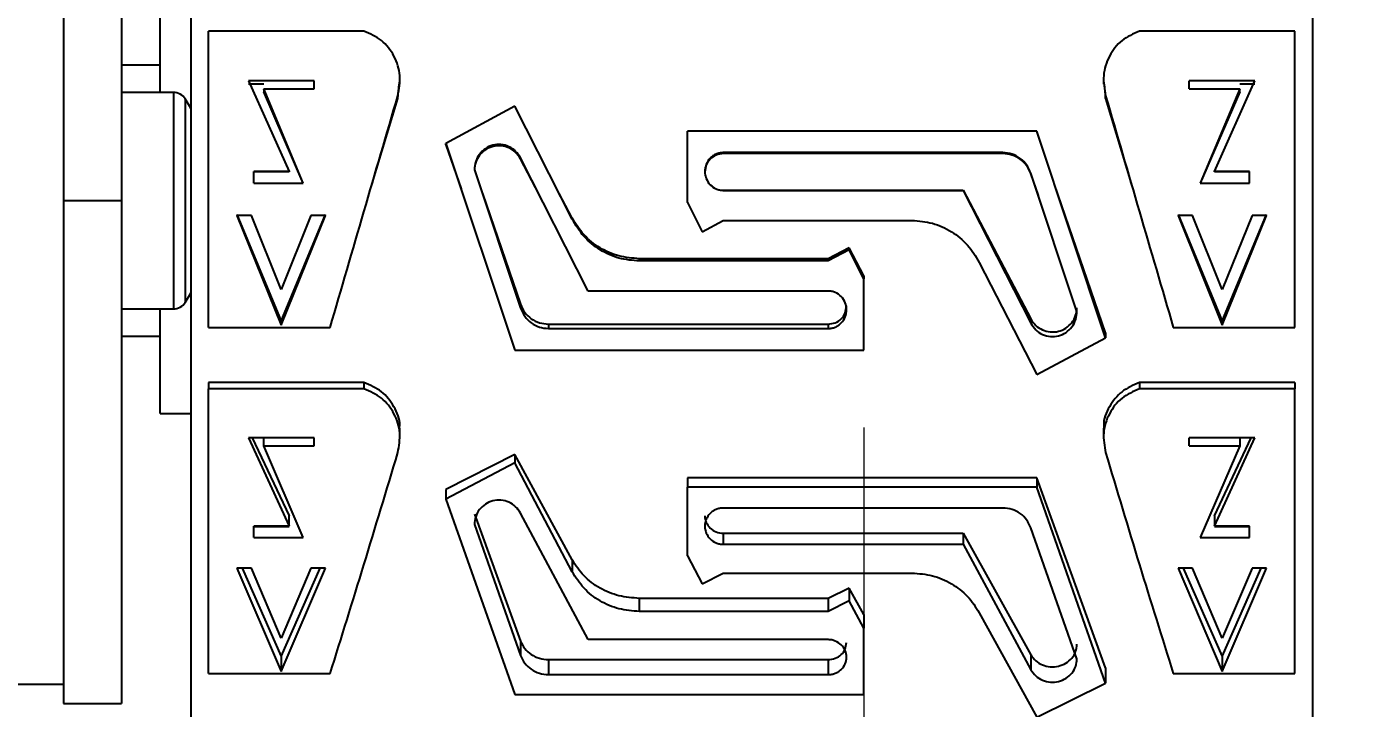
# Model space of a CAD drawing. Header units: millimetres. Extents: x 53 to 376, y 29 to 265.
# Drawn here: x 335.45 to 352.63, y 210.75 to 219.56 of the extents above; entities that cross this region are included whole.
import ezdxf

# ---------------------------------------------------------------- set-up
doc = ezdxf.new("R2010")
doc.units = ezdxf.units.MM
doc.styles.add('SLDTEXTSTYLE0', font='TXT', dxfattribs={"width": 0.75})
doc.dimstyles.new('SLDDIMSTYLE0', dxfattribs={"dimtxt": 3.5, "dimasz": 3.302, "dimexe": 0, "dimexo": 0.0625, "dimgap": 0.875, "dimtad": 1, "dimlfac": 2, "dimrnd": 1e-09, "dimzin": 4, "dimdsep": 46, "dimtxsty": 'SLDTEXTSTYLE0', "dimsah": 1, "dimcen": 0.09, "dimadec": 0, "dimazin": 1, "dimtfac": 1, "dimtofl": 0, "dimtmove": 0, "dimatfit": 3, "dimfxl": 0, "dimfrac": 2, "dimtolj": 1, "dimtzin": 12, "dimarcsym": 0})
doc.dimstyles.new('SLDDIMSTYLE1', dxfattribs={"dimtxt": 3.5, "dimasz": 3.302, "dimexe": 0, "dimexo": 0.0625, "dimgap": 0.875, "dimtad": 1, "dimlfac": 2, "dimrnd": 1e-09, "dimzin": 12, "dimdsep": 46, "dimtxsty": 'SLDTEXTSTYLE0', "dimsah": 1, "dimcen": 0.09, "dimadec": 0, "dimazin": 3, "dimtfac": 1, "dimtofl": 0, "dimtmove": 0, "dimatfit": 3, "dimfxl": 0, "dimfrac": 2, "dimtolj": 1, "dimtzin": 12, "dimarcsym": 0})

# ---------------------------------------------------------------- blocks, each defined once
blk = doc.blocks.new('_D_3')
at = {"color": 7, "linetype": 'Continuous', "lineweight": 0}
for p, q in [((336.78, 249.812), (375.075, 249.812)), ((374.075, 249.812), (374.075, 201.263)), ((352.847, 201.263), (375.075, 201.263))]:
    blk.add_line(p, q, dxfattribs=at)
at = {"color": 7, "linetype": 'Continuous', "lineweight": 18}
for points in [[(374.075, 249.812), (373.567, 246.51), (374.583, 246.51)], [(374.075, 201.263), (374.583, 204.565), (373.567, 204.565)]]:
    blk.add_solid(points, dxfattribs=at)
at = {"color": 7, "linetype": 'Continuous', "lineweight": 18, "insert": (369.563, 228.424), "char_height": 3.5, "attachment_point": 1, "rotation": 90, "style": 'SLDTEXTSTYLE0'}
blk.add_mtext('97.10', dxfattribs=at)
blk = doc.blocks.new('_D_4')
at = {"color": 7, "linetype": 'Continuous', "lineweight": 0}
for p, q in [((346.276, 214.381), (346.276, 182.689)), ((252.567, 213.603), (252.567, 182.689)), ((252.567, 183.689), (346.276, 183.689))]:
    blk.add_line(p, q, dxfattribs=at)
at = {"color": 7, "linetype": 'Continuous', "lineweight": 18}
for points in [[(252.567, 183.689), (255.869, 183.181), (255.869, 184.197)], [(346.276, 183.689), (342.974, 184.197), (342.974, 183.181)]]:
    blk.add_solid(points, dxfattribs=at)
at = {"color": 7, "linetype": 'Continuous', "lineweight": 18, "insert": (287.76, 188.2), "char_height": 3.5, "attachment_point": 1, "style": 'SLDTEXTSTYLE0'}
blk.add_mtext('187.42', dxfattribs=at)

msp = doc.modelspace()

# ---------------------------------------------------------------- linework, layer by layer
at = {"color": 7, "linetype": 'Continuous', "lineweight": 25}
for p, q in [((337.5745, 233.256), (337.5745, 201.756)), ((352.0745, 233.256), (352.0745, 201.756)), ((336.6745, 227.3116), (336.6745, 217.3116)), ((335.9245, 226.5616), (335.9245, 217.3116)), ((337.1745, 218.9083), (337.1745, 220.0618)), ((337.8016, 215.6737), (337.8016, 219.5033)), ((339.8113, 219.5033), (337.8016, 219.5033)), ((351.8475, 219.5033), (349.8377, 219.5033)), ((351.8475, 215.6737), (351.8475, 219.5033)), ((337.1745, 219.0616), (336.6745, 219.0616)), ((337.1745, 218.7116), (337.1745, 218.9083)), ((339.1692, 218.8612), (338.32, 218.8612)), ((338.32, 218.8612), (338.8422, 217.6888)), ((338.5151, 218.8195), (338.32, 218.8195)), ((339.0268, 217.5381), (338.5151, 218.7585)), ((338.5151, 218.7585), (339.1692, 218.7585)), ((338.5151, 218.7585), (338.5151, 218.7199)), ((339.1692, 218.7585), (339.1692, 218.8612)), ((340.2487, 218.6318), (340.2669, 218.8197)), ((340.2765, 218.8186), (340.2765, 218.8603)), ((349.3726, 218.8604), (349.3726, 218.8187)), ((349.3822, 218.8197), (349.4004, 218.6318)), ((350.4799, 218.7585), (350.4799, 218.8612)), ((351.3291, 218.8612), (350.4799, 218.8612)), ((350.4799, 218.7585), (351.134, 218.7585)), ((351.134, 218.7585), (350.6223, 217.5381)), ((350.8069, 217.6888), (351.3291, 218.8612)), ((351.3291, 218.8195), (351.134, 218.8195)), ((351.134, 218.7199), (351.134, 218.7585)), ((337.3479, 218.7116), (336.6745, 218.7116)), ((339.0268, 217.5371), (338.5151, 218.7199)), ((339.905, 217.4904), (340.2487, 218.6318)), ((340.2487, 218.6318), (340.2487, 218.6675)), ((349.4004, 218.6318), (349.4004, 218.6675)), ((349.4004, 218.6318), (349.7441, 217.4904)), ((351.134, 218.7199), (350.6223, 217.5371)), ((341.7597, 218.5328), (340.869, 218.0513)), ((342.5018, 217.0739), (341.7597, 218.5328)), ((343.9937, 217.2874), (343.9937, 218.212)), ((348.5097, 218.212), (343.9937, 218.212)), ((349.4004, 215.5406), (348.5097, 218.212)), ((340.869, 218.0513), (341.7597, 215.3811)), ((340.869, 218.0346), (340.869, 218.0513)), ((340.869, 218.0346), (341.0659, 217.4626)), ((348.0725, 217.9325), (344.4558, 217.9325)), ((344.4558, 217.9194), (344.4558, 217.9325)), ((348.0725, 217.9194), (344.4558, 217.9194)), ((348.0725, 217.9194), (348.0725, 217.9325)), ((341.2394, 217.7119), (341.8353, 215.9235)), ((342.7104, 216.1438), (341.8353, 217.8634)), ((341.8353, 217.8524), (341.8353, 217.8634)), ((342.0307, 217.4803), (341.8353, 217.8524)), ((338.3885, 217.5381), (338.3885, 217.6888)), ((338.8422, 217.6888), (338.3885, 217.6888)), ((338.8422, 217.6831), (338.3885, 217.6831)), ((338.3885, 217.5381), (339.0268, 217.5381)), ((338.8422, 217.6888), (338.8422, 217.6831)), ((349.0301, 215.878), (348.4341, 217.6662)), ((348.4341, 217.6612), (348.4341, 217.6662)), ((348.531, 217.3795), (348.4341, 217.6612)), ((350.6223, 217.5381), (351.2606, 217.5381)), ((351.2606, 217.6888), (350.8069, 217.6888)), ((350.8069, 217.6831), (350.8069, 217.6888)), ((351.2606, 217.6831), (350.8069, 217.6831)), ((351.2606, 217.5381), (351.2606, 217.6888)), ((341.3433, 217.4032), (341.8353, 215.9722)), ((342.5018, 217.0872), (342.2915, 217.4879)), ((344.4558, 217.4469), (347.559, 217.4469)), ((344.4558, 217.4469), (344.4558, 217.445)), ((344.4558, 217.445), (347.559, 217.445)), ((347.559, 217.4469), (348.4341, 215.7821)), ((347.559, 217.4469), (347.559, 217.445)), ((347.559, 217.445), (348.4341, 215.7274)), ((349.4004, 215.6011), (348.7405, 217.5193)), ((336.6745, 217.3116), (335.9245, 217.3116)), ((335.9245, 217.3116), (335.9245, 210.8116)), ((336.6745, 217.3116), (336.6745, 210.8116)), ((343.9937, 217.2874), (344.1856, 216.9099)), ((338.1687, 217.1329), (338.7405, 215.7559)), ((338.1687, 217.1211), (338.7405, 215.7004)), ((338.3553, 217.1211), (338.1687, 217.1211)), ((338.7405, 216.1631), (338.3553, 217.1211)), ((338.7405, 215.7559), (339.3124, 217.1329)), ((338.7405, 215.7004), (339.3124, 217.1211)), ((339.1257, 217.1211), (338.7405, 216.1631)), ((339.3124, 217.1211), (339.1257, 217.1211)), ((342.5018, 217.0872), (342.5018, 217.0739)), ((344.1856, 216.9099), (344.4558, 217.0561)), ((344.4558, 217.0561), (346.8979, 217.0561)), ((350.3367, 217.1329), (350.9086, 215.7559)), ((350.5234, 217.1211), (350.3367, 217.1211)), ((350.3367, 217.1211), (350.9086, 215.7004)), ((350.9086, 216.1631), (350.5234, 217.1211)), ((350.9086, 215.7559), (351.4804, 217.1329)), ((350.9086, 215.7004), (351.4804, 217.1211)), ((351.2938, 217.1211), (350.9086, 216.1631)), ((351.4804, 217.1211), (351.2938, 217.1211)), ((346.0838, 216.7033), (345.8136, 216.5618)), ((346.0838, 216.6778), (345.8136, 216.5318)), ((346.2757, 216.338), (346.0838, 216.7033)), ((346.0838, 216.7033), (346.0838, 216.6778)), ((346.2757, 216.301), (346.0838, 216.6778)), ((345.8136, 216.5618), (343.3715, 216.5618)), ((343.3715, 216.5618), (343.3715, 216.5318)), ((345.8136, 216.5318), (343.3715, 216.5318)), ((345.8136, 216.5618), (345.8136, 216.5318)), ((347.7676, 216.514), (348.5097, 215.063)), ((346.2757, 216.338), (346.2757, 216.301)), ((346.2757, 215.3811), (346.2757, 216.301)), ((345.8136, 216.1438), (342.7104, 216.1438)), ((336.6745, 215.9116), (337.3479, 215.9116)), ((337.1745, 214.5618), (337.1745, 215.9116)), ((341.8353, 215.9722), (341.8353, 215.9235)), ((337.8016, 215.6737), (339.374, 215.6737)), ((338.7405, 215.7559), (338.7405, 215.7004)), ((342.1969, 215.7155), (345.8136, 215.7155)), ((342.1969, 215.7155), (342.1969, 215.6587)), ((342.1969, 215.6587), (345.8136, 215.6587)), ((345.8136, 215.7155), (345.8136, 215.6587)), ((348.4341, 215.7821), (348.4341, 215.7274)), ((350.2751, 215.6737), (351.8475, 215.6737)), ((350.9086, 215.7559), (350.9086, 215.7004)), ((336.6745, 215.5616), (337.1745, 215.5616)), ((348.5097, 215.063), (349.4004, 215.5406)), ((349.4004, 215.6011), (349.4004, 215.5406)), ((341.7597, 215.3811), (346.2757, 215.3811)), ((339.8113, 214.9597), (337.8016, 214.9597)), ((337.8016, 214.9597), (337.8016, 214.8789)), ((339.8113, 214.9597), (339.8113, 214.8789)), ((351.8475, 214.9597), (349.8377, 214.9597)), ((349.8377, 214.9597), (349.8377, 214.8789)), ((351.8475, 214.9597), (351.8475, 214.8789)), ((337.8016, 211.199), (337.8016, 214.8789)), ((339.8113, 214.8789), (337.8016, 214.8789)), ((351.8475, 214.8789), (349.8377, 214.8789)), ((351.8475, 211.199), (351.8475, 214.8789)), ((337.1745, 214.5618), (337.5745, 214.5618)), ((340.2759, 214.2705), (340.276, 214.37)), ((349.3731, 214.3701), (349.3731, 214.2706)), ((339.1692, 214.2441), (338.32, 214.2441)), ((338.32, 214.2441), (338.8422, 213.1035)), ((338.3674, 214.2441), (338.8422, 213.239)), ((338.5151, 214.1432), (338.5151, 214.2467)), ((339.0268, 212.9586), (338.5151, 214.1432)), ((338.5151, 214.1432), (339.1692, 214.1432)), ((339.1692, 214.1432), (339.1692, 214.2441)), ((350.4799, 214.1432), (350.4799, 214.2441)), ((351.3291, 214.2441), (350.4799, 214.2441)), ((350.4799, 214.1432), (351.134, 214.1432)), ((351.134, 214.1432), (350.6223, 212.9586)), ((350.8069, 213.1035), (351.3291, 214.2441)), ((350.8069, 213.239), (351.2817, 214.2441)), ((351.134, 214.2467), (351.134, 214.1432)), ((341.7597, 214.0324), (340.869, 213.5784)), ((341.7597, 213.9222), (340.869, 213.4537)), ((342.5018, 212.6684), (341.7597, 214.0324)), ((341.7597, 214.0324), (341.7597, 213.9222)), ((342.5018, 212.5148), (341.7597, 213.9222)), ((340.869, 213.5784), (340.869, 213.4537)), ((348.5097, 213.7295), (343.9937, 213.7295)), ((343.9937, 213.7295), (343.9937, 213.6096)), ((343.9937, 212.7185), (343.9937, 213.6096)), ((348.5097, 213.6096), (343.9937, 213.6096)), ((349.4004, 211.2735), (348.5097, 213.7295)), ((348.5097, 213.7295), (348.5097, 213.6096)), ((349.4004, 211.0757), (348.5097, 213.6096)), ((340.869, 213.4537), (341.7597, 210.9283)), ((338.8422, 213.1035), (338.8422, 213.239)), ((341.2394, 213.2606), (341.8353, 211.6182)), ((342.7104, 211.6369), (341.8353, 213.2719)), ((348.0725, 213.3386), (344.4558, 213.3386)), ((350.8069, 213.239), (350.8069, 213.1035)), ((338.3885, 212.9586), (338.3885, 213.1035)), ((338.8422, 213.1035), (338.3885, 213.1035)), ((338.3885, 213.0986), (338.8422, 213.0986)), ((341.2394, 213.1258), (341.8353, 211.4312)), ((349.0301, 211.3888), (348.4341, 213.0818)), ((351.2606, 213.1035), (350.8069, 213.1035)), ((350.8069, 213.0986), (351.2606, 213.0986)), ((351.2606, 212.9586), (351.2606, 213.1035)), ((338.3885, 212.9586), (339.0268, 212.9586)), ((344.4558, 213.012), (344.4558, 212.8693)), ((344.4558, 213.012), (347.559, 213.012)), ((347.559, 213.012), (348.4341, 211.4413)), ((347.559, 213.012), (347.559, 212.8693)), ((350.6223, 212.9586), (351.2606, 212.9586)), ((343.9937, 212.7185), (344.1856, 212.359)), ((344.4558, 212.8693), (347.559, 212.8693)), ((347.559, 212.8693), (348.4341, 211.2487)), ((338.1687, 212.5598), (338.7405, 211.2237)), ((338.3553, 212.5598), (338.1687, 212.5598)), ((338.2359, 212.5598), (338.7405, 211.417)), ((338.7405, 211.655), (338.3553, 212.5598)), ((338.7405, 211.2237), (339.3124, 212.5598)), ((339.1257, 212.5598), (338.7405, 211.655)), ((338.7405, 211.417), (339.2452, 212.5598)), ((339.3124, 212.5598), (339.1257, 212.5598)), ((342.5018, 212.6684), (342.5018, 212.5148)), ((350.5234, 212.5598), (350.3367, 212.5598)), ((350.3367, 212.5598), (350.9086, 211.2237)), ((350.4039, 212.5598), (350.9086, 211.417)), ((350.9086, 211.655), (350.5234, 212.5598)), ((350.9086, 211.2237), (351.4804, 212.5598)), ((351.2938, 212.5598), (350.9086, 211.655)), ((350.9086, 211.417), (351.4132, 212.5598)), ((351.4804, 212.5598), (351.2938, 212.5598)), ((344.1856, 212.359), (344.4558, 212.4979)), ((344.4558, 212.4979), (346.8979, 212.4979)), ((346.0838, 212.3042), (345.8136, 212.1707)), ((346.2757, 211.9603), (346.0838, 212.3042)), ((346.0838, 212.3042), (346.0838, 212.1391)), ((345.8136, 212.1707), (343.3715, 212.1707)), ((343.3715, 212.1707), (343.3715, 212.0013)), ((345.8136, 212.1707), (345.8136, 212.0013)), ((346.0838, 212.1391), (345.8136, 212.0013)), ((346.2757, 211.7842), (346.0838, 212.1391)), ((345.8136, 212.0013), (343.3715, 212.0013)), ((346.2757, 211.9603), (346.2757, 211.7842)), ((347.7676, 211.9846), (348.5097, 210.6359)), ((346.2757, 210.9283), (346.2757, 211.7842)), ((341.8353, 211.6182), (341.8353, 211.4312)), ((345.8136, 211.6369), (342.7104, 211.6369)), ((338.7405, 211.417), (338.7405, 211.2237)), ((342.1969, 211.3795), (345.8136, 211.3795)), ((342.1969, 211.3795), (342.1969, 211.185)), ((345.8136, 211.3795), (345.8136, 211.185)), ((348.4341, 211.4413), (348.4341, 211.2487)), ((350.9086, 211.417), (350.9086, 211.2237)), ((337.8016, 211.199), (339.374, 211.199)), ((342.1969, 211.185), (345.8136, 211.185)), ((349.4004, 211.2735), (349.4004, 211.0757)), ((350.2751, 211.199), (351.8475, 211.199)), ((325.4245, 211.0616), (335.9245, 211.0616)), ((348.5097, 210.6359), (349.4004, 211.0757)), ((341.7597, 210.9283), (346.2757, 210.9283)), ((335.9245, 210.8116), (336.6745, 210.8116))]:
    msp.add_line(p, q, dxfattribs=at)
at = {"color": 8, "linetype": 'Continuous', "lineweight": 25}
for p, q in [((337.3479, 218.7116), (337.3479, 216.3655)), ((337.501, 218.6263), (337.501, 216.4232)), ((337.3479, 216.3655), (337.3479, 215.9116)), ((337.501, 216.4232), (337.501, 215.9969))]:
    msp.add_line(p, q, dxfattribs=at)
at = {"color": 7, "linetype": 'Continuous', "lineweight": 25, "flags": 128}
for points in [[(337.5745, 218.499), (337.5708, 218.506), (337.501, 218.6263)], [(337.501, 215.9969), (337.5708, 216.1172), (337.5745, 216.1242)]]:
    msp.add_lwpolyline(points, dxfattribs=at)
at = {"color": 7, "linetype": 'Continuous', "lineweight": 25}
for centre, start, end in [((337.3479, 218.5316), 31.7263, 90), ((337.3479, 216.0916), 270, 328.2737)]:
    msp.add_arc(centre, 0.18, start, end, dxfattribs=at)
for points, knots in [([(340.2487, 218.6675), (340.264, 218.7547), (340.2945, 218.929), (340.2126, 219.1851), (340.0502, 219.3976), (339.8906, 219.4682), (339.8113, 219.5033)], [0, 0, 0, 0, 0.2523968, 0.5042094, 0.7535649, 1, 1, 1, 1]), ([(349.8377, 219.5033), (349.7584, 219.4682), (349.5989, 219.3976), (349.4365, 219.1851), (349.3546, 218.929), (349.3851, 218.7547), (349.4004, 218.6675)], [0, 0, 0, 0, 0.2464348, 0.4957899, 0.7476032, 1, 1, 1, 1]), ([(339.374, 215.6737), (339.5198, 216.172), (339.8113, 217.1685), (340.1029, 218.1678), (340.2487, 218.6675)], [0, 0, 0, 0, 0.5000001, 1, 1, 1, 1]), ([(349.4004, 218.6675), (349.5462, 218.1678), (349.8377, 217.1685), (350.1293, 216.172), (350.2751, 215.6737)], [0, 0, 0, 0, 0.4999999, 1, 1, 1, 1]), ([(341.8353, 217.8634), (341.8162, 217.8936), (341.7779, 217.9538), (341.6874, 218.0146), (341.5835, 218.0429), (341.4757, 218.0338), (341.3775, 217.9888), (341.3004, 217.914), (341.2492, 217.8182), (341.2426, 217.7474), (341.2394, 217.7119)], [0, 0, 0, 0, 0.1253827, 0.2504264, 0.3754314, 0.5003876, 0.6252946, 0.7501882, 0.8750783, 1, 1, 1, 1]), ([(341.8353, 217.8524), (341.816, 217.8819), (341.7773, 217.9407), (341.687, 217.999), (341.5845, 218.0262), (341.4782, 218.0181), (341.3804, 217.9758), (341.3024, 217.9041), (341.2496, 217.8106), (341.2428, 217.7406), (341.2394, 217.7056)], [0, 0, 0, 0, 0.1253301, 0.2502855, 0.3752384, 0.5002021, 0.6251535, 0.7501131, 0.8750543, 1, 1, 1, 1]), ([(344.4558, 217.9325), (344.44, 217.9315), (344.4086, 217.9296), (344.3635, 217.9146), (344.3221, 217.8918), (344.2745, 217.8506), (344.2314, 217.783), (344.2136, 217.6889), (344.2314, 217.5947), (344.2827, 217.5135), (344.3486, 217.4677), (344.4086, 217.4479), (344.44, 217.446), (344.4558, 217.445)], [0, 0, 0, 0, 0.0628577, 0.1254666, 0.1879464, 0.2507856, 0.375448, 0.5001627, 0.6249393, 0.7497259, 0.8744831, 0.9372482, 1, 1, 1, 1]), ([(344.4558, 217.9194), (344.4248, 217.9158), (344.3629, 217.9086), (344.2847, 217.854), (344.2301, 217.7759), (344.2231, 217.714), (344.2195, 217.6831)], [0, 0, 0, 0, 0.2502481, 0.5002525, 0.7501753, 1, 1, 1, 1]), ([(348.4341, 217.6662), (348.4181, 217.7032), (348.3861, 217.777), (348.2994, 217.8626), (348.1923, 217.9211), (348.1124, 217.9287), (348.0725, 217.9325)], [0, 0, 0, 0, 0.2509155, 0.5007371, 0.7503873, 1, 1, 1, 1]), ([(348.4341, 217.6612), (348.4178, 217.6976), (348.3852, 217.7701), (348.2976, 217.8529), (348.1909, 217.9086), (348.112, 217.9158), (348.0725, 217.9194)], [0, 0, 0, 0, 0.2509896, 0.5007645, 0.7503872, 1, 1, 1, 1]), ([(344.2887, 217.5161), (344.3131, 217.4963), (344.3619, 217.4566), (344.4245, 217.4501), (344.4558, 217.4469)], [0, 0, 0, 0, 0.4997407, 1, 1, 1, 1]), ([(343.3715, 216.5618), (343.2824, 216.5688), (343.1043, 216.5827), (342.8578, 216.6941), (342.6445, 216.8604), (342.5493, 217.0116), (342.5018, 217.0872)], [0, 0, 0, 0, 0.2500013, 0.4999992, 0.7500012, 1, 1, 1, 1]), ([(343.3715, 216.5318), (343.2824, 216.539), (343.1037, 216.5535), (342.8569, 216.6689), (342.6437, 216.8408), (342.5492, 216.996), (342.5018, 217.0739)], [0, 0, 0, 0, 0.2477042, 0.4965115, 0.7472043, 1, 1, 1, 1]), ([(346.8979, 217.0561), (346.9871, 217.0488), (347.1658, 217.0343), (347.4125, 216.9188), (347.6257, 216.7468), (347.7202, 216.5918), (347.7676, 216.514)], [0, 0, 0, 0, 0.2477042, 0.4965143, 0.7472049, 1, 1, 1, 1]), ([(345.8136, 215.6587), (345.8294, 215.6596), (345.8608, 215.6616), (345.9059, 215.6764), (345.9473, 215.6992), (345.995, 215.74), (346.0381, 215.8073), (346.0558, 215.901), (346.0381, 215.9947), (345.9867, 216.0756), (345.9208, 216.1212), (345.8608, 216.141), (345.8294, 216.1429), (345.8136, 216.1438)], [0, 0, 0, 0, 0.06285764, 0.12546647, 0.18794676, 0.25078609, 0.37544825, 0.50016303, 0.62493874, 0.74972586, 0.87448346, 0.93724814, 1, 1, 1, 1]), ([(341.8353, 215.9722), (341.8516, 215.9361), (341.8842, 215.8639), (341.9719, 215.7816), (342.0785, 215.7262), (342.1575, 215.7191), (342.1969, 215.7155)], [0, 0, 0, 0, 0.2509879, 0.5007636, 0.7503871, 1, 1, 1, 1]), ([(341.8353, 215.9235), (341.8513, 215.8867), (341.8833, 215.8133), (341.97, 215.7281), (342.0771, 215.67), (342.157, 215.6624), (342.1969, 215.6587)], [0, 0, 0, 0, 0.2509147, 0.5007365, 0.7503868, 1, 1, 1, 1]), ([(345.8136, 215.7155), (345.8446, 215.7191), (345.9065, 215.7263), (345.9847, 215.7804), (346.0393, 215.8581), (346.0464, 215.9197), (346.0499, 215.9505)], [0, 0, 0, 0, 0.250257, 0.5002543, 0.7501773, 1, 1, 1, 1]), ([(348.4341, 215.7821), (348.4534, 215.7528), (348.4921, 215.6943), (348.5824, 215.6364), (348.6849, 215.6094), (348.7912, 215.6174), (348.889, 215.6594), (348.9671, 215.7307), (349.0199, 215.8237), (349.0267, 215.8933), (349.0301, 215.9281)], [0, 0, 0, 0, 0.1253304, 0.2502853, 0.3752381, 0.5002017, 0.6251527, 0.7501123, 0.8750542, 1, 1, 1, 1]), ([(348.4341, 215.7274), (348.4532, 215.6974), (348.4915, 215.6375), (348.582, 215.577), (348.6859, 215.5489), (348.7937, 215.558), (348.8919, 215.6027), (348.969, 215.6771), (349.0203, 215.7722), (349.0268, 215.8427), (349.0301, 215.878)], [0, 0, 0, 0, 0.1253828, 0.2504262, 0.3754314, 0.5003876, 0.6252945, 0.7501887, 0.8750778, 1, 1, 1, 1]), ([(340.2694, 214.3709), (340.271, 214.3834), (340.2826, 214.4789), (340.2073, 214.6549), (340.05, 214.8589), (339.8909, 214.9261), (339.8113, 214.9597)], [0, 0, 0, 0, 0.04823382, 0.36548739, 0.6827433, 1, 1, 1, 1]), ([(349.8377, 214.9597), (349.7582, 214.9261), (349.5991, 214.8589), (349.4418, 214.6549), (349.3664, 214.4789), (349.3781, 214.3835), (349.3796, 214.3709)], [0, 0, 0, 0, 0.3172949, 0.634589, 0.95188212, 1, 1, 1, 1]), ([(340.2487, 214.054), (340.264, 214.1396), (340.2945, 214.3106), (340.2126, 214.5633), (340.0502, 214.7739), (339.8906, 214.844), (339.8113, 214.8789)], [0, 0, 0, 0, 0.2523972, 0.5042095, 0.7535652, 1, 1, 1, 1]), ([(349.8377, 214.8789), (349.7584, 214.844), (349.5989, 214.7739), (349.4365, 214.5633), (349.3546, 214.3106), (349.3851, 214.1396), (349.4004, 214.054)], [0, 0, 0, 0, 0.2464345, 0.4957898, 0.7476028, 1, 1, 1, 1]), ([(339.374, 211.199), (339.5198, 211.6644), (339.8113, 212.5952), (340.1029, 213.5677), (340.2487, 214.054)], [0, 0, 0, 0, 0.5000002, 1, 1, 1, 1]), ([(349.4004, 214.054), (349.5462, 213.5677), (349.8377, 212.5952), (350.1293, 211.6644), (350.2751, 211.199)], [0, 0, 0, 0, 0.4999998, 1, 1, 1, 1]), ([(341.8353, 213.2719), (341.8162, 213.301), (341.7779, 213.3592), (341.6874, 213.4181), (341.5835, 213.4455), (341.4757, 213.4367), (341.3775, 213.3931), (341.3004, 213.3207), (341.2492, 213.2282), (341.2426, 213.16), (341.2394, 213.1258)], [0, 0, 0, 0, 0.1253834, 0.2504267, 0.3754319, 0.5003882, 0.6252946, 0.7501886, 0.8750784, 1, 1, 1, 1]), ([(344.4558, 213.3386), (344.44, 213.3377), (344.4086, 213.3358), (344.3635, 213.3214), (344.3221, 213.2993), (344.2745, 213.2595), (344.2314, 213.1943), (344.2136, 213.1036), (344.2314, 213.013), (344.2827, 212.935), (344.3486, 212.8911), (344.4086, 212.8721), (344.44, 212.8703), (344.4558, 212.8693)], [0, 0, 0, 0, 0.0628576, 0.1254667, 0.1879464, 0.2507866, 0.375448, 0.5001626, 0.6249394, 0.7497258, 0.8744834, 0.937248, 1, 1, 1, 1]), ([(344.2195, 213.2389), (344.2195, 213.2389), (344.2195, 213.2082), (344.2318, 213.15), (344.2843, 213.0745), (344.363, 213.0223), (344.4248, 213.0155), (344.4558, 213.012)], [0, 0, 0, 0, 0.0000253, 0.2499219, 0.499825, 0.7497819, 1, 1, 1, 1]), ([(348.4341, 213.0818), (348.4181, 213.1174), (348.3861, 213.1884), (348.2994, 213.2711), (348.1923, 213.3276), (348.1124, 213.335), (348.0725, 213.3386)], [0, 0, 0, 0, 0.2509145, 0.5007376, 0.7503872, 1, 1, 1, 1]), ([(343.3715, 212.1707), (343.2824, 212.1773), (343.1043, 212.1905), (342.8578, 212.2956), (342.6445, 212.4528), (342.5493, 212.5965), (342.5018, 212.6684)], [0, 0, 0, 0, 0.2500016, 0.4999994, 0.7500014, 1, 1, 1, 1]), ([(343.3715, 212.0013), (343.2824, 212.0082), (343.1037, 212.0218), (342.8569, 212.1306), (342.6437, 212.2933), (342.5492, 212.4408), (342.5018, 212.5148)], [0, 0, 0, 0, 0.2477042, 0.4965111, 0.7472045, 1, 1, 1, 1]), ([(346.8979, 212.4979), (346.9871, 212.491), (347.1658, 212.4771), (347.4125, 212.3674), (347.6257, 212.2042), (347.7202, 212.058), (347.7676, 211.9846)], [0, 0, 0, 0, 0.2477041, 0.4965142, 0.7472054, 1, 1, 1, 1]), ([(341.8353, 211.6182), (341.8516, 211.5845), (341.8842, 211.5172), (341.9719, 211.4408), (342.0785, 211.3894), (342.1575, 211.3828), (342.1969, 211.3795)], [0, 0, 0, 0, 0.2509885, 0.5007633, 0.7503871, 1, 1, 1, 1]), ([(345.8136, 211.185), (345.8294, 211.1859), (345.8608, 211.1877), (345.9059, 211.2015), (345.9473, 211.2226), (345.995, 211.2605), (346.0381, 211.323), (346.0558, 211.4102), (346.0381, 211.4976), (345.9867, 211.5731), (345.9208, 211.6158), (345.8608, 211.6343), (345.8294, 211.6361), (345.8136, 211.6369)], [0, 0, 0, 0, 0.06285752, 0.12546724, 0.18794663, 0.25078493, 0.37544746, 0.50016364, 0.6249401, 0.74972525, 0.87448277, 0.93724815, 1, 1, 1, 1]), ([(345.8136, 211.3795), (345.8446, 211.3828), (345.9065, 211.3895), (345.9847, 211.4397), (346.0393, 211.5119), (346.0464, 211.5692), (346.0499, 211.5979)], [0, 0, 0, 0, 0.2502578, 0.5002554, 0.7501741, 1, 1, 1, 1]), ([(348.4341, 211.4413), (348.4534, 211.4141), (348.4921, 211.3598), (348.5824, 211.3062), (348.6849, 211.2812), (348.7912, 211.2887), (348.889, 211.3275), (348.9671, 211.3936), (349.0199, 211.4799), (349.0267, 211.5446), (349.0301, 211.577)], [0, 0, 0, 0, 0.12533141, 0.25028554, 0.37523878, 0.5002025, 0.62515445, 0.7501129, 0.875057, 1, 1, 1, 1]), ([(341.8353, 211.4312), (341.8513, 211.397), (341.8833, 211.3286), (341.97, 211.2495), (342.0771, 211.1955), (342.157, 211.1885), (342.1969, 211.185)], [0, 0, 0, 0, 0.2509142, 0.5007366, 0.7503875, 1, 1, 1, 1]), ([(348.4341, 211.2487), (348.4532, 211.2209), (348.4915, 211.1653), (348.582, 211.1094), (348.6859, 211.0834), (348.7937, 211.0917), (348.8919, 211.1331), (348.969, 211.2021), (349.0203, 211.2904), (349.0268, 211.356), (349.0301, 211.3888)], [0, 0, 0, 0, 0.12538246, 0.25042627, 0.37543183, 0.50038817, 0.62529452, 0.75018835, 0.87507893, 1, 1, 1, 1])]:
    msp.add_open_spline(points, degree=3, knots=knots, dxfattribs=at)

# ---------------------------------------------------------------- dimensions: what is measured, and where the dimension line sits
at = {"color": 7, "linetype": 'Continuous', "lineweight": 18}
dim = msp.add_linear_dim(base=(374.0745, 201.2632), p1=(335.7803, 249.8116), p2=(351.8475, 201.2632), angle=90, dimstyle='SLDDIMSTYLE0', dxfattribs=at)
dim.commit()
dim.dimension.update_dxf_attribs({"geometry": '_D_3', "text_midpoint": (374.0745, 234.2425), "dimtype": 160})
dim = msp.add_linear_dim(base=(346.2757, 183.6885), p1=(252.5669, 214.6032), p2=(346.2757, 215.3811), dimstyle='SLDDIMSTYLE1', dxfattribs=at)
dim.commit()
dim.dimension.update_dxf_attribs({"geometry": '_D_4', "text_midpoint": (294.8719, 183.6885), "dimtype": 160})

doc.saveas('drawing.dxf')
